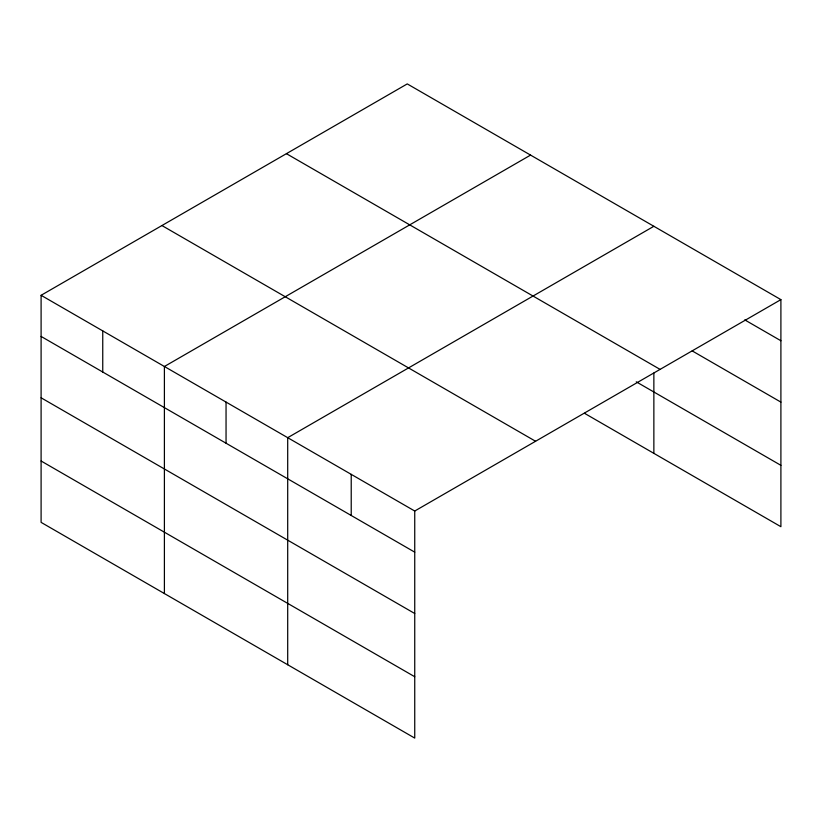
<?xml version="1.0" encoding="UTF-8"?>
<svg xmlns="http://www.w3.org/2000/svg" width="822" height="822" viewBox="0 0 822 822"><rect width="100%" height="100%" fill="white"/><g stroke="black" fill="none" stroke-linecap="round" stroke-linejoin="round"><path stroke-width="1.23" d="M41.1 295.303L414.74 511.027L414.74 738.094L41.1 522.371L41.1 295.303L407.26 83.906L780.9 299.629L780.9 526.697L584.504 413.302M530.56 155.101L164.4 366.499L164.4 593.556M653.86 226.286L287.7 437.684L287.7 664.751M414.74 511.027L780.9 299.629M744.763 319.892L780.9 340.75M692.196 350.902L780.9 402.112M286.426 153.673L660.066 369.386M636.249 381.819L780.9 465.334M161.934 225.547L535.574 441.27M41.1 336.434L414.74 552.158M41.1 397.797L414.74 613.51M41.1 461.008L414.74 676.732M653.86 373.024L653.86 453.343M351.22 474.356L351.22 515.476M226.05 402.092L226.05 443.212M102.75 330.906L102.75 372.027"/></g></svg>
